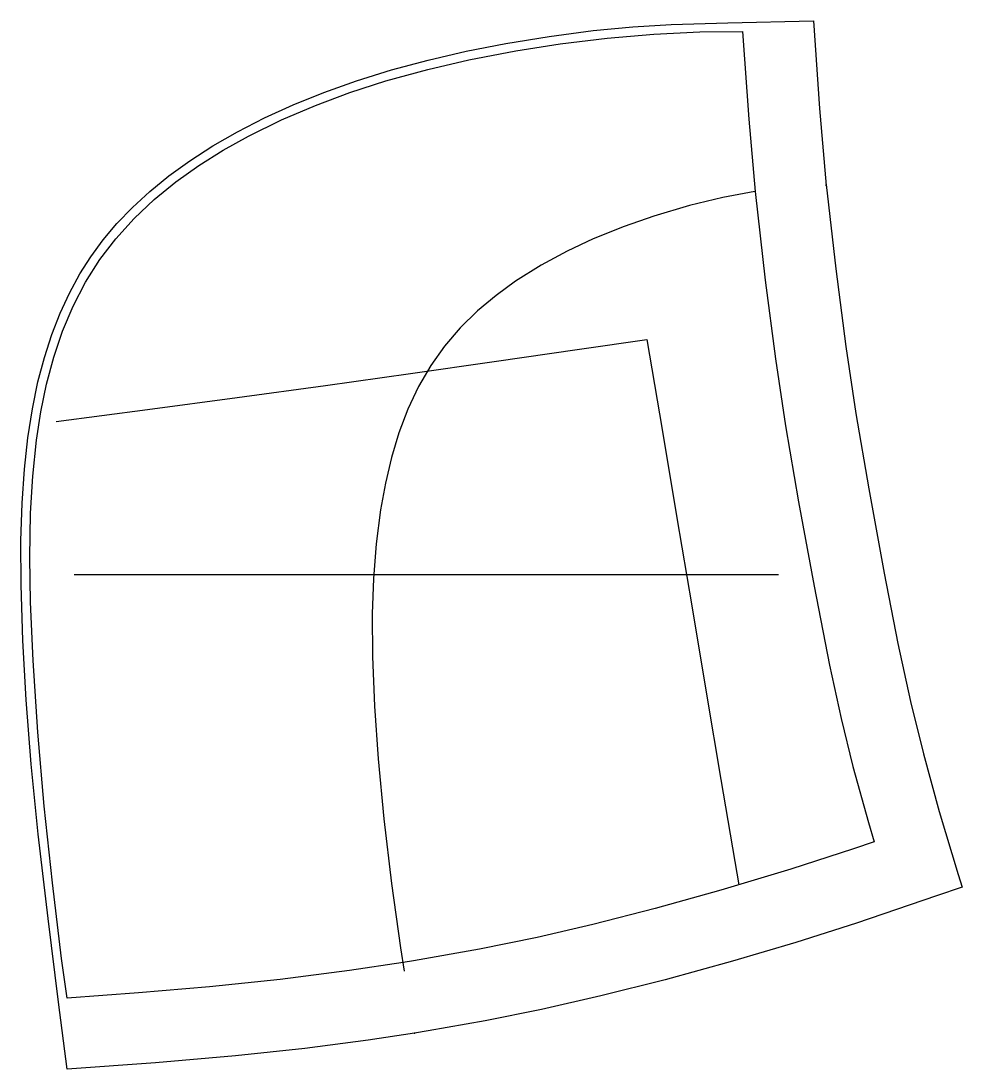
# Model space of a CAD drawing. Extents: x -2281 to -2114, y -869 to -683.
import ezdxf

# ---------------------------------------------------------------- set-up
doc = ezdxf.new("R2010")
doc.units = 0
for name, color, linetype in [('1', 1, 'Continuous'), ('14', 3, 'Continuous'), ('4', 2, 'Continuous'), ('7', 7, 'Continuous'), ('8', 6, 'Continuous')]:
    doc.layers.add(name, color=color, linetype=linetype)

msp = doc.modelspace()

# ---------------------------------------------------------------- linework, layer by layer
at = {"layer": '1'}
msp.add_lwpolyline([(-2272.782288, -869.294052), (-2274.311068, -857.424748), (-2276.200432, -842.505131), (-2277.943962, -827.516235), (-2279.171915, -815.060505), (-2280.062208, -803.64524), (-2280.651853, -793.079517), (-2280.971732, -783.176078), (-2281.011169, -775.369972), (-2280.817216, -768.642949), (-2280.407098, -762.584476), (-2279.792887, -757.017561), (-2278.987283, -751.874529), (-2277.99434, -747.095789), (-2276.84563, -742.734813), (-2275.518929, -738.638933), (-2274.032142, -734.830294), (-2272.398088, -731.301002), (-2270.539416, -727.886061), (-2268.587683, -724.810089), (-2266.367952, -721.789922), (-2263.940647, -718.91264), (-2261.180582, -716.037859), (-2258.076754, -713.186292), (-2254.714028, -710.44842), (-2250.971153, -707.739191), (-2246.893914, -705.112499), (-2242.494952, -702.58713), (-2237.692072, -700.131494), (-2232.596325, -697.814424), (-2227.147872, -695.615686), (-2221.331318, -693.542486), (-2215.103126, -691.596661), (-2208.573175, -689.825636), (-2201.813733, -688.254216), (-2194.734789, -686.865743), (-2187.028786, -685.616514), (-2179.233509, -684.598482), (-2172.154565, -683.907472), (-2165.32965, -683.485696), (-2155.273137, -683.196424), (-2140.026855, -682.880707), (-2138.932209, -698.457088), (-2137.746124, -712.13028), (-2137.760773, -711.972275), (-2136.075072, -726.996865), (-2134.278302, -740.755611), (-2132.490199, -752.686084), (-2130.188102, -766.086409), (-2127.448564, -781.10399), (-2125.01541, -793.615585), (-2122.749587, -803.946919), (-2120.459843, -813.222908), (-2117.6424, -823.492327), (-2114.311932, -834.692719), (-2113.600006, -836.972733), (-2118.126318, -838.494571), (-2132.368053, -843.330732), (-2143.143284, -846.778336), (-2154.46285, -850.135135), (-2166.397687, -853.40169), (-2177.849228, -856.279162), (-2188.401084, -858.682178), (-2198.403393, -860.714713), (-2208.574323, -862.523913), (-2210.990906, -862.917175), (-2219.273145, -864.164443), (-2230.494786, -865.620459), (-2242.860401, -866.945879), (-2257.088343, -868.195374)], close=True, dxfattribs=at)
at = {"layer": '14'}
msp.add_lwpolyline([(-2272.792511, -856.688004), (-2273.778521, -849.609232), (-2275.426985, -836.184361), (-2276.855877, -822.533441), (-2277.990351, -809.382329), (-2278.838005, -796.609575), (-2279.297309, -786.268676), (-2279.431074, -778.323152), (-2279.290909, -770.402593), (-2278.90823, -763.871267), (-2278.235403, -757.445677), (-2277.457713, -752.408307), (-2276.442006, -747.484874), (-2275.165028, -742.695949), (-2273.603525, -738.0621), (-2271.73425, -733.603911), (-2269.533937, -729.341918), (-2266.979337, -725.296707), (-2264.155344, -721.602702), (-2260.897364, -718.014736), (-2257.3247, -714.652777), (-2253.469302, -711.511074), (-2249.363119, -708.583872), (-2245.038078, -705.865399), (-2240.526138, -703.349908), (-2234.67203, -700.482201), (-2228.638174, -697.911394), (-2222.48696, -695.62624), (-2216.075755, -693.553682), (-2208.641928, -691.495083), (-2201.30971, -689.782866), (-2193.001916, -688.180787), (-2185.093373, -686.956715), (-2176.724179, -685.956089), (-2168.412704, -685.248448), (-2160.262093, -684.834065), (-2152.627106, -684.739151), (-2151.523788, -700.327195), (-2150.397491, -713.227692), (-2150.397339, -713.228836), (-2148.621068, -729.001301), (-2146.788988, -742.999435), (-2144.999176, -754.888533), (-2142.679077, -768.421557), (-2139.923432, -783.392717), (-2137.193766, -797.440366), (-2135.117564, -806.941365), (-2132.998546, -815.457426), (-2130.234946, -825.438378), (-2129.229126, -828.854752), (-2132.886672, -830.107248), (-2144.042959, -833.722057), (-2156.488411, -837.474658), (-2168.182972, -840.738114), (-2179.282807, -843.580075), (-2189.191258, -845.878576), (-2199.456478, -847.984639), (-2211.154501, -850.047861), (-2213.001709, -850.34462), (-2222.558461, -851.766431), (-2234.902305, -853.345283), (-2247.452441, -854.681503), (-2260.101346, -855.767847)], close=True, dxfattribs=at)
at = {"layer": '4'}
for p in [(-2150.397491, -713.227692), (-2137.746124, -712.13028), (-2213.001709, -850.34462), (-2210.990906, -862.917175)]:
    msp.add_point(p, dxfattribs=at)
at = {"layer": '7'}
msp.add_line((-2271.537476, -781.340027), (-2146.262207, -781.340027), dxfattribs=at)
at = {"layer": '8'}
for points in [[(-2150.433044, -713.232193), (-2156.171099, -714.294035), (-2162.066148, -715.710284), (-2168.445903, -717.581423), (-2173.707809, -719.410039), (-2179.209571, -721.638275), (-2183.86781, -723.8232), (-2188.498877, -726.325869), (-2193.014712, -729.16457), (-2196.485236, -731.689763), (-2199.78056, -734.45108), (-2202.855602, -737.457888), (-2205.66527, -740.719548), (-2208.09757, -744.137839), (-2210.286684, -747.911448), (-2212.171821, -751.918703), (-2213.771448, -756.136272), (-2215.104034, -760.540834), (-2216.18805, -765.109056), (-2217.041971, -769.817634), (-2217.813934, -775.865182), (-2218.291306, -782.050027), (-2218.510162, -788.326616), (-2218.482343, -795.915494), (-2218.128213, -804.748236), (-2217.463703, -814.144793), (-2216.446397, -824.790397), (-2215.082091, -836.314111), (-2213.482481, -847.713949), (-2212.825317, -851.873245)], [(-2274.741974, -754.1465), (-2258.487472, -751.996407), (-2242.530416, -749.850139), (-2226.853649, -747.702911), (-2211.700418, -745.581502), (-2196.821637, -743.460191), (-2181.638407, -741.263412), (-2169.665985, -739.508133)], [(-2169.665985, -739.508133), (-2166.968625, -755.528385), (-2164.317376, -771.274776), (-2161.690039, -786.879144), (-2159.044638, -802.590796), (-2156.481062, -817.816478), (-2154.033419, -832.353599), (-2153.331451, -836.522751)]]:
    msp.add_lwpolyline(points, dxfattribs=at)

doc.saveas('drawing.dxf')
